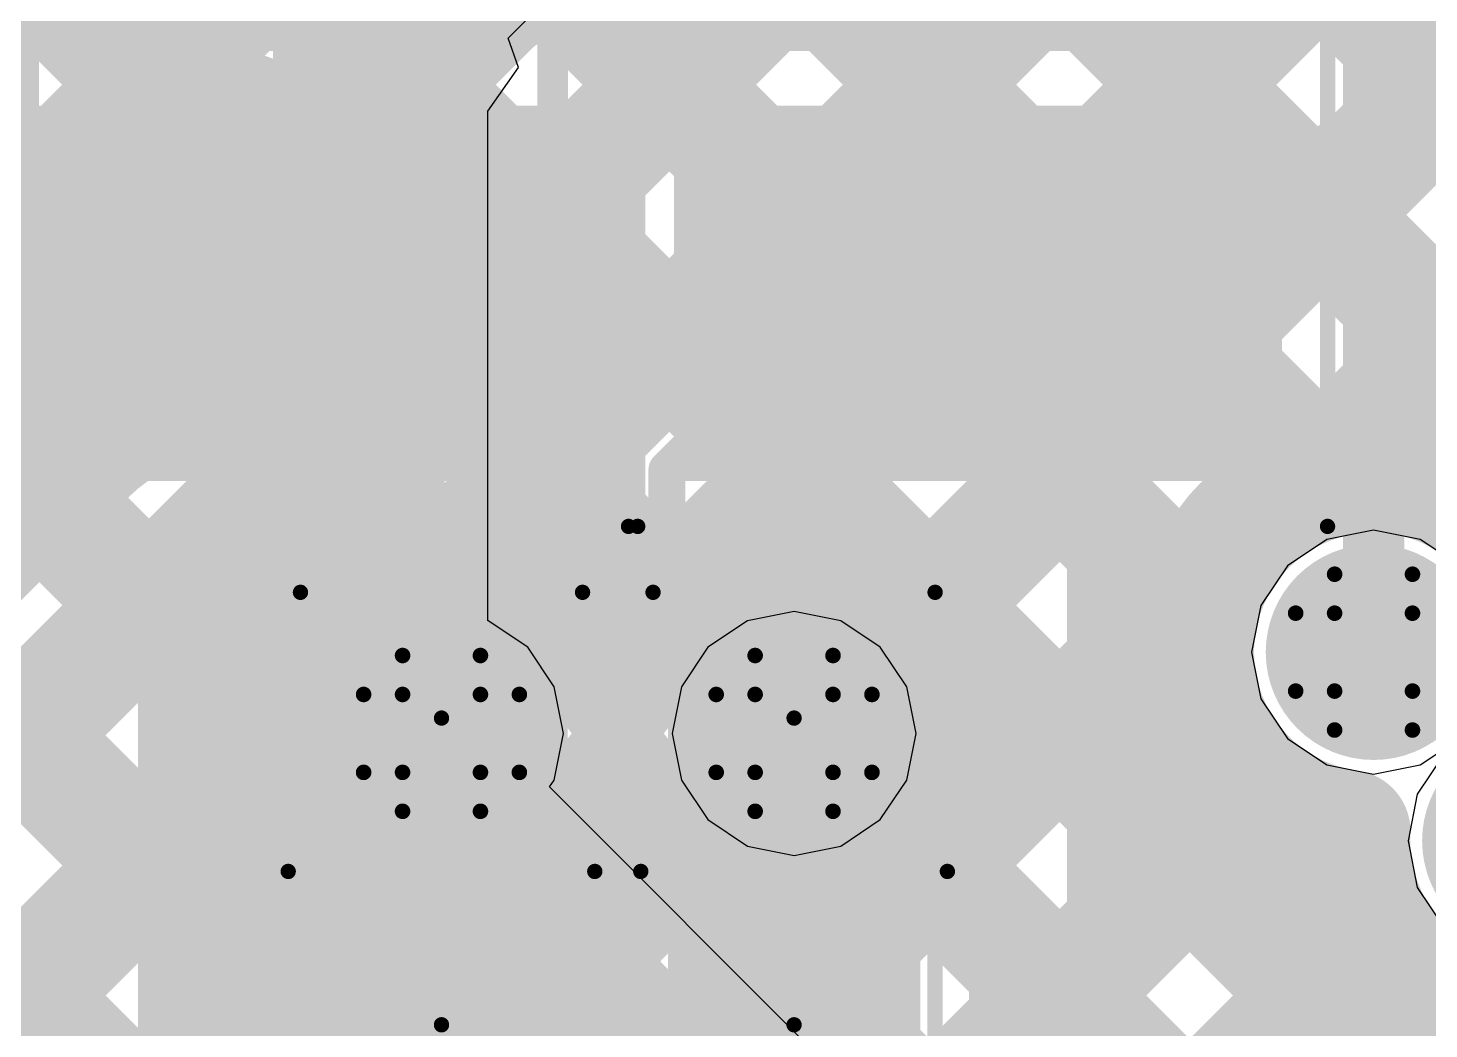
# Model space of a CAD drawing. Header units: millimetres. Extents: x 13 to 259, y -2 to 326.
# Drawn here: x 102.701 to 107.271, y 103.411 to 106.675 of the extents above; entities that cross this region are included whole.
import ezdxf

# ---------------------------------------------------------------- set-up
doc = ezdxf.new("R2010")
doc.units = ezdxf.units.MM
for name, color, linetype in [('BottomLayer', 5, 'Continuous'), ('BottomSolder', 6, 'Continuous'), ('ConnectLayer', 7, 'Continuous'), ('DrillDrawing', 1, 'Continuous'), ('Mechanical14', 56, 'Continuous'), ('Mechanical15', 56, 'Continuous'), ('Mechanical8', 56, 'Continuous'), ('MidLayer1', 16, 'Continuous'), ('MidLayer2', 76, 'Continuous'), ('MidLayer3', 90, 'Continuous'), ('MidLayer4', 156, 'Continuous'), ('MidLayer5', 130, 'Continuous'), ('MidLayer6', 216, 'Continuous'), ('MultiLayer', 9, 'Continuous'), ('TopLayer', 1, 'Continuous'), ('TopOverlay', 2, 'Continuous'), ('TopPaste', 8, 'Continuous'), ('TopSolder', 216, 'Continuous')]:
    doc.layers.add(name, color=color, linetype=linetype)

# ---------------------------------------------------------------- blocks, each defined once
blk = doc.blocks.new('CAPC1005X55N_37')
at = {"layer": 'Mechanical14', "const_width": 0.1}
for points in [[(-0.5249, 0.2751), (-0.5249, -0.2749)], [(-0.5249, 0.2751), (0.5251, 0.2751)], [(0.5251, 0.2751), (0.5251, -0.2749)], [(-0.5249, -0.2749), (0.5251, -0.2749)]]:
    blk.add_lwpolyline(points, dxfattribs=at)
at = {"layer": 'Mechanical14', "const_width": 0.05}
for points in [[(-0.5499, 0.2751, 1), (-0.5, 0.2751, 1)], [(-0.5499, 0.2751, 1), (-0.5, 0.2751, 1)], [(0.5001, 0.2751, 1), (0.55, 0.2751, 1)], [(0.5001, 0.2751, 1), (0.55, 0.2751, 1)], [(-0.5499, -0.2749, 1), (-0.5, -0.2749, 1)], [(-0.5499, -0.2749, 1), (-0.5, -0.2749, 1)], [(0.5001, -0.2749, 1), (0.55, -0.2749, 1)], [(0.5001, -0.2749, 1), (0.55, -0.2749, 1)]]:
    blk.add_lwpolyline(points, format="xyb", close=True, dxfattribs=at)
at = {"layer": 'Mechanical15', "const_width": 0.05}
for points in [[(0, 0.5), (0, -0.5)], [(-0.91, 0.46), (-0.91, -0.46)], [(-0.91, 0.46), (0.91, 0.46)], [(0.91, 0.46), (0.91, -0.46)], [(-0.5, 0), (0.5, 0)], [(-0.91, -0.46), (0.91, -0.46)]]:
    blk.add_lwpolyline(points, dxfattribs=at)
at = {"layer": 'Mechanical15', "const_width": 0.025}
for points in [[(-0.0125, 0.5, 1), (0.0125, 0.5, 1)], [(-0.9225, 0.46, 1), (-0.8975, 0.46, 1)], [(-0.9225, 0.46, 1), (-0.8975, 0.46, 1)], [(0.8975, 0.46, 1), (0.9225, 0.46, 1)], [(0.8975, 0.46, 1), (0.9225, 0.46, 1)], [(-0.5125, 0, 1), (-0.4875, 0, 1)], [(0.4875, 0, 1), (0.5125, 0, 1)], [(-0.9225, -0.46, 1), (-0.8975, -0.46, 1)], [(-0.9225, -0.46, 1), (-0.8975, -0.46, 1)], [(0.8975, -0.46, 1), (0.9225, -0.46, 1)], [(0.8975, -0.46, 1), (0.9225, -0.46, 1)], [(-0.0125, -0.5, 1), (0.0125, -0.5, 1)]]:
    blk.add_lwpolyline(points, format="xyb", close=True, dxfattribs=at)
at = {"layer": 'TopLayer'}
for points in [[(-0.76, -0.31), (-0.14, -0.31), (-0.76, 0.31), (-0.14, 0.31)], [(0.14, -0.31), (0.76, -0.31), (0.14, 0.31), (0.76, 0.31)]]:
    blk.add_solid(points, dxfattribs=at)
at = {"layer": 'TopPaste'}
for points in [[(-0.76, -0.31), (-0.14, -0.31), (-0.76, 0.31), (-0.14, 0.31)], [(0.14, -0.31), (0.76, -0.31), (0.14, 0.31), (0.76, 0.31)]]:
    blk.add_solid(points, dxfattribs=at)
at = {"layer": 'TopSolder'}
for points in [[(-0.8616, -0.4116), (-0.0384, -0.4116), (-0.8616, 0.4116), (-0.0384, 0.4116)], [(0.0384, -0.4116), (0.8616, -0.4116), (0.0384, 0.4116), (0.8616, 0.4116)]]:
    blk.add_solid(points, dxfattribs=at)
blk = doc.blocks.new('CAPC1005X55N_38')
at = {"layer": 'Mechanical14', "const_width": 0.1}
for points in [[(-0.5249, 0.2751), (-0.5249, -0.2749)], [(-0.5249, 0.2751), (0.5251, 0.2751)], [(0.5251, 0.2751), (0.5251, -0.2749)], [(-0.5249, -0.2749), (0.5251, -0.2749)]]:
    blk.add_lwpolyline(points, dxfattribs=at)
at = {"layer": 'Mechanical14', "const_width": 0.05}
for points in [[(-0.5499, 0.2751, 1), (-0.5, 0.2751, 1)], [(-0.5499, 0.2751, 1), (-0.5, 0.2751, 1)], [(0.5001, 0.2751, 1), (0.55, 0.2751, 1)], [(0.5001, 0.2751, 1), (0.55, 0.2751, 1)], [(-0.5499, -0.2749, 1), (-0.5, -0.2749, 1)], [(-0.5499, -0.2749, 1), (-0.5, -0.2749, 1)], [(0.5001, -0.2749, 1), (0.55, -0.2749, 1)], [(0.5001, -0.2749, 1), (0.55, -0.2749, 1)]]:
    blk.add_lwpolyline(points, format="xyb", close=True, dxfattribs=at)
at = {"layer": 'Mechanical15', "const_width": 0.05}
for points in [[(0, 0.5), (0, -0.5)], [(-0.91, 0.46), (-0.91, -0.46)], [(-0.91, 0.46), (0.91, 0.46)], [(0.91, 0.46), (0.91, -0.46)], [(-0.5, 0), (0.5, 0)], [(-0.91, -0.46), (0.91, -0.46)]]:
    blk.add_lwpolyline(points, dxfattribs=at)
at = {"layer": 'Mechanical15', "const_width": 0.025}
for points in [[(-0.0125, 0.5, 1), (0.0125, 0.5, 1)], [(-0.9225, 0.46, 1), (-0.8975, 0.46, 1)], [(-0.9225, 0.46, 1), (-0.8975, 0.46, 1)], [(0.8975, 0.46, 1), (0.9225, 0.46, 1)], [(0.8975, 0.46, 1), (0.9225, 0.46, 1)], [(-0.5125, 0, 1), (-0.4875, 0, 1)], [(0.4875, 0, 1), (0.5125, 0, 1)], [(-0.9225, -0.46, 1), (-0.8975, -0.46, 1)], [(-0.9225, -0.46, 1), (-0.8975, -0.46, 1)], [(0.8975, -0.46, 1), (0.9225, -0.46, 1)], [(0.8975, -0.46, 1), (0.9225, -0.46, 1)], [(-0.0125, -0.5, 1), (0.0125, -0.5, 1)]]:
    blk.add_lwpolyline(points, format="xyb", close=True, dxfattribs=at)
at = {"layer": 'TopLayer'}
for points in [[(-0.76, -0.31), (-0.14, -0.31), (-0.76, 0.31), (-0.14, 0.31)], [(0.14, -0.31), (0.76, -0.31), (0.14, 0.31), (0.76, 0.31)]]:
    blk.add_solid(points, dxfattribs=at)
at = {"layer": 'TopPaste'}
for points in [[(-0.76, -0.31), (-0.14, -0.31), (-0.76, 0.31), (-0.14, 0.31)], [(0.14, -0.31), (0.76, -0.31), (0.14, 0.31), (0.76, 0.31)]]:
    blk.add_solid(points, dxfattribs=at)
at = {"layer": 'TopSolder'}
for points in [[(-0.8616, -0.4116), (-0.0384, -0.4116), (-0.8616, 0.4116), (-0.0384, 0.4116)], [(0.0384, -0.4116), (0.8616, -0.4116), (0.0384, 0.4116), (0.8616, 0.4116)]]:
    blk.add_solid(points, dxfattribs=at)
blk = doc.blocks.new('IND_COILCRAFT_0805CS_147')
at = {"layer": 'Mechanical14', "const_width": 0.1}
for points in [[(-1.1445, 0.8625), (-1.1445, -0.8625)], [(-1.1445, 0.8625), (1.1445, 0.8625)], [(1.1445, 0.8625), (1.1445, -0.8625)], [(-1.1445, -0.8625), (1.1445, -0.8625)]]:
    blk.add_lwpolyline(points, dxfattribs=at)
at = {"layer": 'Mechanical14', "const_width": 0.05}
for points in [[(-1.1695, 0.8625, 1), (-1.1195, 0.8625, 1)], [(-1.1695, 0.8625, 1), (-1.1195, 0.8625, 1)], [(1.1195, 0.8625, 1), (1.1695, 0.8625, 1)], [(1.1195, 0.8625, 1), (1.1695, 0.8625, 1)], [(-1.1695, -0.8625, 1), (-1.1195, -0.8625, 1)], [(-1.1695, -0.8625, 1), (-1.1195, -0.8625, 1)], [(1.1195, -0.8625, 1), (1.1695, -0.8625, 1)], [(1.1195, -0.8625, 1), (1.1695, -0.8625, 1)]]:
    blk.add_lwpolyline(points, format="xyb", close=True, dxfattribs=at)
at = {"layer": 'Mechanical15', "const_width": 0.05}
for points in [[(-1.65, 1.14), (-1.65, -1.14)], [(-1.65, 1.14), (1.65, 1.14)], [(1.65, 1.14), (1.65, -1.14)], [(-1.65, -1.14), (1.65, -1.14)]]:
    blk.add_lwpolyline(points, dxfattribs=at)
at = {"layer": 'Mechanical15', "const_width": 0.025}
for points in [[(-1.6625, 1.14, 1), (-1.6375, 1.14, 1)], [(-1.6625, 1.14, 1), (-1.6375, 1.14, 1)], [(1.6375, 1.14, 1), (1.6625, 1.14, 1)], [(1.6375, 1.14, 1), (1.6625, 1.14, 1)], [(-1.6625, -1.14, 1), (-1.6375, -1.14, 1)], [(-1.6625, -1.14, 1), (-1.6375, -1.14, 1)], [(1.6375, -1.14, 1), (1.6625, -1.14, 1)], [(1.6375, -1.14, 1), (1.6625, -1.14, 1)]]:
    blk.add_lwpolyline(points, format="xyb", close=True, dxfattribs=at)
at = {"layer": 'Mechanical8', "const_width": 0.1}
for points in [[(-1.4, 0.89), (-0.38, 0.89)], [(-1.4, 0.89), (-1.4, -0.89)], [(-0.38, 0.89), (-0.38, -0.89)], [(0.38, 0.89), (1.4, 0.89)], [(0.38, 0.89), (0.38, -0.89)], [(1.4, 0.89), (1.4, -0.89)], [(-0.89, 0.5), (-0.89, 0)], [(0, 0.5), (0, 0)], [(0.89, 0.5), (0.89, 0)], [(-1.39, 0), (-0.89, 0)], [(-0.89, 0), (-0.89, -0.5)], [(-0.89, 0), (-0.39, 0)], [(-0.5, 0), (0, 0)], [(0, 0), (0, -0.5)], [(0, 0), (0.5, 0)], [(0.39, 0), (0.89, 0)], [(0.89, 0), (0.89, -0.5)], [(0.89, 0), (1.39, 0)], [(-1.4, -0.89), (-0.38, -0.89)], [(0.38, -0.89), (1.4, -0.89)]]:
    blk.add_lwpolyline(points, dxfattribs=at)
at = {"layer": 'Mechanical8', "const_width": 0.05}
for points in [[(-1.425, 0.89, 1), (-1.375, 0.89, 1)], [(-1.425, 0.89, 1), (-1.375, 0.89, 1)], [(-0.405, 0.89, 1), (-0.355, 0.89, 1)], [(-0.405, 0.89, 1), (-0.355, 0.89, 1)], [(0.355, 0.89, 1), (0.405, 0.89, 1)], [(0.355, 0.89, 1), (0.405, 0.89, 1)], [(1.375, 0.89, 1), (1.425, 0.89, 1)], [(1.375, 0.89, 1), (1.425, 0.89, 1)], [(-0.915, 0.5, 1), (-0.865, 0.5, 1)], [(-0.025, 0.5, 1), (0.025, 0.5, 1)], [(0.865, 0.5, 1), (0.915, 0.5, 1)], [(-1.415, 0, 1), (-1.365, 0, 1)], [(-0.915, 0, 1), (-0.865, 0, 1)], [(-0.915, 0, 1), (-0.865, 0, 1)], [(-0.915, 0, 1), (-0.865, 0, 1)], [(-0.915, 0, 1), (-0.865, 0, 1)], [(-0.525, 0, 1), (-0.475, 0, 1)], [(-0.415, 0, 1), (-0.365, 0, 1)], [(-0.025, 0, 1), (0.025, 0, 1)], [(-0.025, 0, 1), (0.025, 0, 1)], [(-0.025, 0, 1), (0.025, 0, 1)], [(-0.025, 0, 1), (0.025, 0, 1)], [(0.365, 0, 1), (0.415, 0, 1)], [(0.475, 0, 1), (0.525, 0, 1)], [(0.865, 0, 1), (0.915, 0, 1)], [(0.865, 0, 1), (0.915, 0, 1)], [(0.865, 0, 1), (0.915, 0, 1)], [(0.865, 0, 1), (0.915, 0, 1)], [(1.365, 0, 1), (1.415, 0, 1)], [(-0.915, -0.5, 1), (-0.865, -0.5, 1)], [(-0.025, -0.5, 1), (0.025, -0.5, 1)], [(0.865, -0.5, 1), (0.915, -0.5, 1)], [(-1.425, -0.89, 1), (-1.375, -0.89, 1)], [(-1.425, -0.89, 1), (-1.375, -0.89, 1)], [(-0.405, -0.89, 1), (-0.355, -0.89, 1)], [(-0.405, -0.89, 1), (-0.355, -0.89, 1)], [(0.355, -0.89, 1), (0.405, -0.89, 1)], [(0.355, -0.89, 1), (0.405, -0.89, 1)], [(1.375, -0.89, 1), (1.425, -0.89, 1)], [(1.375, -0.89, 1), (1.425, -0.89, 1)]]:
    blk.add_lwpolyline(points, format="xyb", close=True, dxfattribs=at)
at = {"layer": 'TopLayer'}
for points in [[(-1.4, -0.89), (-0.38, -0.89), (-1.4, 0.89), (-0.38, 0.89)], [(0.38, -0.89), (1.4, -0.89), (0.38, 0.89), (1.4, 0.89)]]:
    blk.add_solid(points, dxfattribs=at)
at = {"layer": 'TopOverlay', "const_width": 0.2}
blk.add_lwpolyline([(0, 0.75), (0, -0.75)], dxfattribs=at)
at = {"layer": 'TopOverlay', "const_width": 0.1}
for points in [[(-0.05, 0.75, 1), (0.05, 0.75, 1)], [(-0.05, -0.75, 1), (0.05, -0.75, 1)]]:
    blk.add_lwpolyline(points, format="xyb", close=True, dxfattribs=at)
at = {"layer": 'TopPaste'}
for points in [[(-1.4, -0.89), (-0.38, -0.89), (-1.4, 0.89), (-0.38, 0.89)], [(0.38, -0.89), (1.4, -0.89), (0.38, 0.89), (1.4, 0.89)]]:
    blk.add_solid(points, dxfattribs=at)
at = {"layer": 'TopSolder'}
for points in [[(-1.5016, -0.9916), (-0.2784, -0.9916), (-1.5016, 0.9916), (-0.2784, 0.9916)], [(0.2784, -0.9916), (1.5016, -0.9916), (0.2784, 0.9916), (1.5016, 0.9916)]]:
    blk.add_solid(points, dxfattribs=at)
blk = doc.blocks.new('IND_COILCRAFT_0805CS_148')
at = {"layer": 'Mechanical14', "const_width": 0.1}
for points in [[(-1.1445, 0.8625), (-1.1445, -0.8625)], [(-1.1445, 0.8625), (1.1445, 0.8625)], [(1.1445, 0.8625), (1.1445, -0.8625)], [(-1.1445, -0.8625), (1.1445, -0.8625)]]:
    blk.add_lwpolyline(points, dxfattribs=at)
at = {"layer": 'Mechanical14', "const_width": 0.05}
for points in [[(-1.1695, 0.8625, 1), (-1.1195, 0.8625, 1)], [(-1.1695, 0.8625, 1), (-1.1195, 0.8625, 1)], [(1.1195, 0.8625, 1), (1.1695, 0.8625, 1)], [(1.1195, 0.8625, 1), (1.1695, 0.8625, 1)], [(-1.1695, -0.8625, 1), (-1.1195, -0.8625, 1)], [(-1.1695, -0.8625, 1), (-1.1195, -0.8625, 1)], [(1.1195, -0.8625, 1), (1.1695, -0.8625, 1)], [(1.1195, -0.8625, 1), (1.1695, -0.8625, 1)]]:
    blk.add_lwpolyline(points, format="xyb", close=True, dxfattribs=at)
at = {"layer": 'Mechanical15', "const_width": 0.05}
for points in [[(-1.65, 1.14), (-1.65, -1.14)], [(-1.65, 1.14), (1.65, 1.14)], [(1.65, 1.14), (1.65, -1.14)], [(-1.65, -1.14), (1.65, -1.14)]]:
    blk.add_lwpolyline(points, dxfattribs=at)
at = {"layer": 'Mechanical15', "const_width": 0.025}
for points in [[(-1.6625, 1.14, 1), (-1.6375, 1.14, 1)], [(-1.6625, 1.14, 1), (-1.6375, 1.14, 1)], [(1.6375, 1.14, 1), (1.6625, 1.14, 1)], [(1.6375, 1.14, 1), (1.6625, 1.14, 1)], [(-1.6625, -1.14, 1), (-1.6375, -1.14, 1)], [(-1.6625, -1.14, 1), (-1.6375, -1.14, 1)], [(1.6375, -1.14, 1), (1.6625, -1.14, 1)], [(1.6375, -1.14, 1), (1.6625, -1.14, 1)]]:
    blk.add_lwpolyline(points, format="xyb", close=True, dxfattribs=at)
at = {"layer": 'Mechanical8', "const_width": 0.1}
for points in [[(-1.4, 0.89), (-0.38, 0.89)], [(-1.4, 0.89), (-1.4, -0.89)], [(-0.38, 0.89), (-0.38, -0.89)], [(0.38, 0.89), (1.4, 0.89)], [(0.38, 0.89), (0.38, -0.89)], [(1.4, 0.89), (1.4, -0.89)], [(-0.89, 0.5), (-0.89, 0)], [(0, 0.5), (0, 0)], [(0.89, 0.5), (0.89, 0)], [(-1.39, 0), (-0.89, 0)], [(-0.89, 0), (-0.89, -0.5)], [(-0.89, 0), (-0.39, 0)], [(-0.5, 0), (0, 0)], [(0, 0), (0, -0.5)], [(0, 0), (0.5, 0)], [(0.39, 0), (0.89, 0)], [(0.89, 0), (0.89, -0.5)], [(0.89, 0), (1.39, 0)], [(-1.4, -0.89), (-0.38, -0.89)], [(0.38, -0.89), (1.4, -0.89)]]:
    blk.add_lwpolyline(points, dxfattribs=at)
at = {"layer": 'Mechanical8', "const_width": 0.05}
for points in [[(-1.425, 0.89, 1), (-1.375, 0.89, 1)], [(-1.425, 0.89, 1), (-1.375, 0.89, 1)], [(-0.405, 0.89, 1), (-0.355, 0.89, 1)], [(-0.405, 0.89, 1), (-0.355, 0.89, 1)], [(0.355, 0.89, 1), (0.405, 0.89, 1)], [(0.355, 0.89, 1), (0.405, 0.89, 1)], [(1.375, 0.89, 1), (1.425, 0.89, 1)], [(1.375, 0.89, 1), (1.425, 0.89, 1)], [(-0.915, 0.5, 1), (-0.865, 0.5, 1)], [(-0.025, 0.5, 1), (0.025, 0.5, 1)], [(0.865, 0.5, 1), (0.915, 0.5, 1)], [(-1.415, 0, 1), (-1.365, 0, 1)], [(-0.915, 0, 1), (-0.865, 0, 1)], [(-0.915, 0, 1), (-0.865, 0, 1)], [(-0.915, 0, 1), (-0.865, 0, 1)], [(-0.915, 0, 1), (-0.865, 0, 1)], [(-0.525, 0, 1), (-0.475, 0, 1)], [(-0.415, 0, 1), (-0.365, 0, 1)], [(-0.025, 0, 1), (0.025, 0, 1)], [(-0.025, 0, 1), (0.025, 0, 1)], [(-0.025, 0, 1), (0.025, 0, 1)], [(-0.025, 0, 1), (0.025, 0, 1)], [(0.365, 0, 1), (0.415, 0, 1)], [(0.475, 0, 1), (0.525, 0, 1)], [(0.865, 0, 1), (0.915, 0, 1)], [(0.865, 0, 1), (0.915, 0, 1)], [(0.865, 0, 1), (0.915, 0, 1)], [(0.865, 0, 1), (0.915, 0, 1)], [(1.365, 0, 1), (1.415, 0, 1)], [(-0.915, -0.5, 1), (-0.865, -0.5, 1)], [(-0.025, -0.5, 1), (0.025, -0.5, 1)], [(0.865, -0.5, 1), (0.915, -0.5, 1)], [(-1.425, -0.89, 1), (-1.375, -0.89, 1)], [(-1.425, -0.89, 1), (-1.375, -0.89, 1)], [(-0.405, -0.89, 1), (-0.355, -0.89, 1)], [(-0.405, -0.89, 1), (-0.355, -0.89, 1)], [(0.355, -0.89, 1), (0.405, -0.89, 1)], [(0.355, -0.89, 1), (0.405, -0.89, 1)], [(1.375, -0.89, 1), (1.425, -0.89, 1)], [(1.375, -0.89, 1), (1.425, -0.89, 1)]]:
    blk.add_lwpolyline(points, format="xyb", close=True, dxfattribs=at)
at = {"layer": 'TopLayer'}
for points in [[(-1.4, -0.89), (-0.38, -0.89), (-1.4, 0.89), (-0.38, 0.89)], [(0.38, -0.89), (1.4, -0.89), (0.38, 0.89), (1.4, 0.89)]]:
    blk.add_solid(points, dxfattribs=at)
at = {"layer": 'TopOverlay', "const_width": 0.2}
blk.add_lwpolyline([(0, 0.75), (0, -0.75)], dxfattribs=at)
at = {"layer": 'TopOverlay', "const_width": 0.1}
for points in [[(-0.05, 0.75, 1), (0.05, 0.75, 1)], [(-0.05, -0.75, 1), (0.05, -0.75, 1)]]:
    blk.add_lwpolyline(points, format="xyb", close=True, dxfattribs=at)
at = {"layer": 'TopPaste'}
for points in [[(-1.4, -0.89), (-0.38, -0.89), (-1.4, 0.89), (-0.38, 0.89)], [(0.38, -0.89), (1.4, -0.89), (0.38, 0.89), (1.4, 0.89)]]:
    blk.add_solid(points, dxfattribs=at)
at = {"layer": 'TopSolder'}
for points in [[(-1.5016, -0.9916), (-0.2784, -0.9916), (-1.5016, 0.9916), (-0.2784, 0.9916)], [(0.2784, -0.9916), (1.5016, -0.9916), (0.2784, 0.9916), (1.5016, 0.9916)]]:
    blk.add_solid(points, dxfattribs=at)

msp = doc.modelspace()

# ---------------------------------------------------------------- linework, layer by layer
at = {"layer": 'BottomLayer', "const_width": 0.25}
for points in [[(106.965, 104.64, 1), (107.215, 104.64, 1)], [(103.925, 104.375, 1), (104.175, 104.375, 1)], [(105.075, 104.375, 1), (105.325, 104.375, 1)]]:
    msp.add_lwpolyline(points, format="xyb", close=True, dxfattribs=at)
at = {"layer": 'BottomSolder', "const_width": 0.3516}
for points in [[(106.9142, 104.64, 1), (107.2658, 104.64, 1)], [(107.4242, 104.025, 1), (107.7758, 104.025, 1)]]:
    msp.add_lwpolyline(points, format="xyb", close=True, dxfattribs=at)
at = {"layer": 'ConnectLayer'}
for p, q in [((104.2674, 106.6423), (107.0167, 109.3917)), ((104.3016, 106.5463), (104.2674, 106.6423)), ((104.2016, 106.4038), (104.3016, 106.5463)), ((104.2016, 104.7425), (104.2016, 106.4038)), ((106.9379, 105.0074), (106.8089, 104.9212)), ((107.09, 105.0376), (106.9379, 105.0074)), ((107.2422, 105.0074), (107.09, 105.0376)), ((107.3712, 104.9212), (107.2422, 105.0074)), ((106.8089, 104.9212), (106.7227, 104.7922)), ((106.7227, 104.7922), (106.6924, 104.64)), ((104.2022, 104.7424), (104.2016, 104.7425)), ((104.3312, 104.6562), (104.2022, 104.7424)), ((105.0479, 104.7424), (104.9189, 104.6562)), ((105.2, 104.7726), (105.0479, 104.7424)), ((105.3522, 104.7424), (105.2, 104.7726)), ((105.4812, 104.6562), (105.3522, 104.7424)), ((104.4174, 104.5272), (104.3312, 104.6562)), ((104.9189, 104.6562), (104.8327, 104.5272)), ((105.5674, 104.5272), (105.4812, 104.6562)), ((106.6924, 104.64), (106.7227, 104.4878)), ((104.4477, 104.375), (104.4174, 104.5272)), ((104.8327, 104.5272), (104.8024, 104.375)), ((105.5977, 104.375), (105.5674, 104.5272)), ((106.7227, 104.4878), (106.8089, 104.3588)), ((104.4174, 104.2228), (104.4477, 104.375)), ((104.8024, 104.375), (104.8327, 104.2228)), ((105.5674, 104.2228), (105.5977, 104.375)), ((106.8089, 104.3588), (106.9379, 104.2726)), ((107.2422, 104.2726), (107.3712, 104.3588)), ((107.3189, 104.3062), (107.2327, 104.1772)), ((106.9379, 104.2726), (107.09, 104.2424)), ((107.09, 104.2424), (107.2422, 104.2726)), ((104.4024, 104.2004), (104.4174, 104.2228)), ((108.7611, 99.8417), (104.4024, 104.2004)), ((104.8327, 104.2228), (104.9189, 104.0938)), ((105.4812, 104.0938), (105.5674, 104.2228)), ((107.2327, 104.1772), (107.2024, 104.025)), ((104.9189, 104.0938), (105.0479, 104.0076)), ((105.3522, 104.0076), (105.4812, 104.0938)), ((105.0479, 104.0076), (105.2, 103.9774)), ((105.2, 103.9774), (105.3522, 104.0076)), ((107.2024, 104.025), (107.2327, 103.8728)), ((107.2327, 103.8728), (107.3189, 103.7438))]:
    msp.add_line(p, q, dxfattribs=at)
at = {"layer": 'ConnectLayer', "const_width": 0.4}
for points in [[(104.8498, 104.8498), (113.697, 113.697)], [(104.8498, 104.8498), (113.697, 113.697)], [(104.8498, 104.8498), (112.935, 112.935)], [(104.8498, 104.8498), (112.935, 112.935)], [(104.8498, 104.8498), (111.275, 111.275)], [(104.8498, 104.8498), (111.275, 111.275)], [(105.6288, 104.7803), (109.4996, 108.6511)], [(105.6288, 104.7803), (109.4996, 108.6511)], [(101.7949, 108.6398), (108.8132, 101.6214)], [(101.7949, 108.6398), (108.8132, 101.6214)], [(106.8933, 105.1962), (110.1902, 108.4932)], [(106.8933, 105.1962), (110.1902, 108.4932)], [(101.9131, 106.1558), (103.4711, 107.7138)], [(101.9131, 106.1558), (103.4711, 107.7138)], [(105.6288, 104.7803), (108.435, 107.5865)], [(102.2016, 107.3846), (104.7884, 104.7977)], [(102.2016, 107.3846), (104.7884, 104.7977)], [(102.2016, 107.3845), (103.8544, 105.7317)], [(97.24, 99.7856), (104.7624, 107.308)], [(97.24, 99.7856), (104.7624, 107.308)], [(101.9131, 106.1558), (103.06, 107.3027)], [(103.985, 106.5306), (104.7624, 107.308)], [(105.7415, 107.2387), (109.2195, 103.7608)], [(105.7415, 107.2387), (109.2195, 103.7608)], [(105.7415, 107.2387), (109.2195, 103.7608)], [(106.6913, 107.1375), (109.6429, 104.1859)], [(106.6913, 107.1375), (109.6429, 104.1859)], [(106.6913, 107.1375), (108.435, 105.3937)], [(101.8952, 105.2893), (103.7181, 107.1122)], [(101.8952, 105.2893), (103.7181, 107.1122)], [(101.515, 103.212), (105.3143, 107.0113)], [(101.515, 103.212), (105.3143, 107.0113)], [(103.8276, 105.5247), (105.3143, 107.0113)], [(103.985, 106.2389), (103.985, 107.0136)], [(104.1131, 104.9616), (106.1797, 107.0282)], [(104.1131, 104.9616), (106.1797, 107.0282)], [(104.1131, 104.9616), (106.1797, 107.0282)], [(104.2413, 107.0419), (106.5143, 104.7689)], [(104.2413, 107.0419), (106.5143, 104.7689)], [(104.2413, 107.0419), (106.5143, 104.7689)], [(105.0929, 107.0388), (106.9252, 105.2065)], [(105.0929, 107.0388), (106.9252, 105.2065)], [(105.0929, 107.0388), (106.9252, 105.2065)], [(106.8933, 105.1962), (108.435, 106.738)], [(102.1077, 106.6299), (103.8195, 104.9181)], [(102.1077, 106.6299), (103.8195, 104.9181)], [(102.1077, 106.6298), (103.8194, 104.9181)], [(101.8952, 105.2893), (103.174, 106.5682)], [(103.985, 106.4496), (108.8132, 101.6214)], [(101.89, 104.4356), (103.8144, 106.36)], [(103.6, 106.36), (103.8544, 106.36)], [(103.8544, 104.9316), (103.8544, 106.36)], [(101.8473, 106.0418), (103.4623, 104.4268)], [(101.8473, 106.0418), (103.4623, 104.4268)], [(101.89, 105.9989), (103.4623, 104.4267)], [(103.8945, 105.6917), (104.7884, 104.7977)], [(101.89, 103.5871), (103.8544, 105.5515)], [(103.589, 105.1486), (103.8195, 104.9181)], [(101.9388, 105.1017), (107.6565, 99.384)], [(101.9388, 105.1017), (107.6565, 99.384)], [(101.9388, 105.1016), (104.5414, 102.4991)], [(98.0488, 96.3517), (106.5338, 104.8368)], [(98.0488, 96.3517), (106.5338, 104.8368)], [(103.26, 101.563), (106.5338, 104.8368)], [(104.5968, 104.5968), (104.7253, 104.7253)], [(104.5968, 104.5968), (104.7253, 104.7253)], [(104.5968, 104.5968), (104.7253, 104.7253)], [(104.5968, 104.5968), (104.7253, 104.7253)], [(104.5968, 104.5968), (104.7253, 104.7253)], [(104.5968, 104.5968), (104.7253, 104.7253)], [(103.2709, 104.6182), (103.4623, 104.4268)], [(101.6414, 104.5506), (108.899, 97.293)], [(101.6414, 104.5506), (108.899, 97.293)], [(103.26, 99.3173), (103.26, 104.4886)], [(101.9258, 102.7743), (103.4634, 104.312)], [(101.9258, 102.7743), (103.4634, 104.312)], [(101.9258, 102.7743), (103.4634, 104.312)], [(103.26, 104.1086), (103.4634, 104.312)], [(101.89, 104.3019), (104.0718, 102.1201)], [(97.24, 94.6945), (106.7234, 104.1778)], [(97.24, 94.6945), (106.7234, 104.1778)], [(103.26, 100.7145), (106.7234, 104.1778)], [(104.5931, 104.1445), (108.8184, 99.9192)], [(104.5931, 104.1445), (108.8184, 99.9192)], [(104.5931, 104.1445), (108.8184, 99.9192)], [(101.9261, 101.0776), (104.7948, 103.9462)], [(101.9261, 101.0776), (104.7948, 103.9462)], [(103.26, 102.4115), (104.7948, 103.9462)], [(105.6227, 103.9634), (108.8135, 100.7727)], [(105.6227, 103.9634), (108.8135, 100.7727)], [(105.6227, 103.9634), (108.8135, 100.7727)], [(101.5161, 101.5161), (103.8283, 103.8283)], [(101.5161, 101.5161), (103.8283, 103.8283)], [(101.5161, 101.5161), (103.8283, 103.8283)], [(101.5161, 101.5161), (103.8283, 103.8283)], [(101.89, 101.8901), (103.8283, 103.8283)], [(103.26, 103.26), (103.8283, 103.8283)], [(103.26, 103.26), (103.8283, 103.8283)], [(104.2807, 103.8319), (108.516, 99.5966)], [(103.26, 103.7805), (107.6565, 99.384)], [(104.1017, 103.7873), (108.1969, 99.6921)], [(104.1018, 103.7873), (108.197, 99.6921)], [(104.1018, 103.7873), (108.197, 99.6921)], [(104.1018, 103.7873), (108.197, 99.6921)], [(101.6874, 98.2933), (107.1023, 103.7082)], [(101.6874, 98.2933), (107.1023, 103.7082)], [(103.26, 99.8659), (107.1023, 103.7082)], [(101.983, 101.1344), (104.4806, 103.632)], [(103.5384, 99.2958), (107.6836, 103.441)], [(103.5384, 99.2958), (107.6836, 103.441)], [(103.5384, 99.2958), (107.6836, 103.441)]]:
    msp.add_lwpolyline(points, dxfattribs=at)
for points in [[(103.6, 106.36, -0.414213), (103.06, 106.9)], [(103.6, 106.36, -0.414214), (103.06, 106.9)], [(103.985, 106.2389, -0.198912), (103.4874, 105.0376)], [(107.0108, 104.0554, -2.201519), (107.68, 104.64)], [(107.0108, 104.0554, -2.201519), (107.68, 104.64)], [(107.0108, 104.0554, -2.201519), (107.68, 104.64)], [(103.26, 104.4886, -0.198445), (103.4865, 105.0366)], [(104.625, 104.2428, -8.813247), (104.625, 104.5072)], [(104.625, 104.2428, -8.813247), (104.625, 104.5072)], [(104.625, 104.2428, -8.813247), (104.625, 104.5072)], [(104.625, 104.5072, -0.89295), (105.79, 104.375)], [(104.625, 104.5072, -0.89295), (105.79, 104.375)], [(104.625, 104.5072, -0.89295), (105.79, 104.375)], [(104.2807, 103.8319, -1.032292), (103.8544, 104.9316)], [(105.79, 104.375, -0.892952), (104.625, 104.2428)], [(105.79, 104.375, -0.892952), (104.625, 104.2428)], [(105.79, 104.375, -0.892952), (104.625, 104.2428)], [(107.9362, 103.5402, -0.622955), (107.0108, 104.0554)], [(107.9362, 103.5402, -0.622955), (107.0108, 104.0554)], [(107.9362, 103.5402, -0.622955), (107.0108, 104.0554)]]:
    msp.add_lwpolyline(points, format="xyb", dxfattribs=at)
at = {"layer": 'ConnectLayer', "const_width": 0.2}
for points in [[(103.074, 106.5682, 1), (103.274, 106.5682, 1)], [(103.885, 106.5306, 1), (104.085, 106.5306, 1)], [(103.885, 106.4496, 1), (104.085, 106.4496, 1)], [(103.5, 106.36, 1), (103.7, 106.36, 1)], [(103.5, 106.36, 1), (103.7, 106.36, 1)], [(103.5, 106.36, 1), (103.7, 106.36, 1)], [(103.7144, 106.36, 1), (103.9144, 106.36, 1)], [(103.7544, 106.36, 1), (103.9544, 106.36, 1)], [(103.7544, 106.36, 1), (103.9544, 106.36, 1)], [(103.885, 106.2389, 1), (104.085, 106.2389, 1)], [(103.885, 106.2389, 1), (104.085, 106.2389, 1)], [(103.7544, 105.7317, 1), (103.9544, 105.7317, 1)], [(103.7945, 105.6917, 1), (103.9945, 105.6917, 1)], [(103.7544, 105.5515, 1), (103.9544, 105.5515, 1)], [(103.7276, 105.5247, 1), (103.9276, 105.5247, 1)], [(106.7933, 105.1962, 1), (106.9933, 105.1962, 1)], [(106.7933, 105.1962, 1), (106.9933, 105.1962, 1)], [(106.7933, 105.1962, 1), (106.9933, 105.1962, 1)], [(106.8252, 105.2065, 1), (107.0252, 105.2065, 1)], [(106.8252, 105.2065, 1), (107.0252, 105.2065, 1)], [(106.8252, 105.2065, 1), (107.0252, 105.2065, 1)], [(103.489, 105.1486, 1), (103.689, 105.1486, 1)], [(103.3865, 105.0366, 1), (103.5865, 105.0366, 1)], [(103.3874, 105.0376, 1), (103.5874, 105.0376, 1)], [(104.0131, 104.9616, 1), (104.2131, 104.9616, 1)], [(104.0131, 104.9616, 1), (104.2131, 104.9616, 1)], [(104.0131, 104.9616, 1), (104.2131, 104.9616, 1)], [(103.7194, 104.9181, 1), (103.9194, 104.9181, 1)], [(103.7195, 104.9181, 1), (103.9195, 104.9181, 1)], [(103.7195, 104.9181, 1), (103.9195, 104.9181, 1)], [(103.7195, 104.9181, 1), (103.9195, 104.9181, 1)], [(103.7544, 104.9316, 1), (103.9544, 104.9316, 1)], [(103.7544, 104.9316, 1), (103.9544, 104.9316, 1)], [(104.7498, 104.8498, 1), (104.9498, 104.8498, 1)], [(104.7498, 104.8498, 1), (104.9498, 104.8498, 1)], [(104.7498, 104.8498, 1), (104.9498, 104.8498, 1)], [(104.7498, 104.8498, 1), (104.9498, 104.8498, 1)], [(104.7498, 104.8498, 1), (104.9498, 104.8498, 1)], [(104.7498, 104.8498, 1), (104.9498, 104.8498, 1)], [(106.4338, 104.8368, 1), (106.6338, 104.8368, 1)], [(106.4338, 104.8368, 1), (106.6338, 104.8368, 1)], [(106.4338, 104.8368, 1), (106.6338, 104.8368, 1)], [(104.6884, 104.7977, 1), (104.8884, 104.7977, 1)], [(104.6884, 104.7977, 1), (104.8884, 104.7977, 1)], [(104.6884, 104.7977, 1), (104.8884, 104.7977, 1)], [(105.5288, 104.7803, 1), (105.7288, 104.7803, 1)], [(105.5288, 104.7803, 1), (105.7288, 104.7803, 1)], [(105.5288, 104.7803, 1), (105.7288, 104.7803, 1)], [(106.4143, 104.7689, 1), (106.6143, 104.7689, 1)], [(106.4143, 104.7689, 1), (106.6143, 104.7689, 1)], [(106.4143, 104.7689, 1), (106.6143, 104.7689, 1)], [(104.6253, 104.7253, 1), (104.8253, 104.7253, 1)], [(104.6253, 104.7253, 1), (104.8253, 104.7253, 1)], [(104.6253, 104.7253, 1), (104.8253, 104.7253, 1)], [(104.6253, 104.7253, 1), (104.8253, 104.7253, 1)], [(104.6253, 104.7253, 1), (104.8253, 104.7253, 1)], [(104.6253, 104.7253, 1), (104.8253, 104.7253, 1)], [(103.1709, 104.6182, 1), (103.3709, 104.6182, 1)], [(104.4968, 104.5968, 1), (104.6968, 104.5968, 1)], [(104.4968, 104.5968, 1), (104.6968, 104.5968, 1)], [(104.4968, 104.5968, 1), (104.6968, 104.5968, 1)], [(104.4968, 104.5968, 1), (104.6968, 104.5968, 1)], [(104.4968, 104.5968, 1), (104.6968, 104.5968, 1)], [(104.4968, 104.5968, 1), (104.6968, 104.5968, 1)], [(103.16, 104.4886, 1), (103.36, 104.4886, 1)], [(103.16, 104.4886, 1), (103.36, 104.4886, 1)], [(104.525, 104.5072, 1), (104.725, 104.5072, 1)], [(104.525, 104.5072, 1), (104.725, 104.5072, 1)], [(104.525, 104.5072, 1), (104.725, 104.5072, 1)], [(104.525, 104.5072, 1), (104.725, 104.5072, 1)], [(104.525, 104.5072, 1), (104.725, 104.5072, 1)], [(104.525, 104.5072, 1), (104.725, 104.5072, 1)], [(103.3623, 104.4268, 1), (103.5623, 104.4268, 1)], [(103.3623, 104.4268, 1), (103.5623, 104.4268, 1)], [(103.3623, 104.4268, 1), (103.5623, 104.4268, 1)], [(103.3623, 104.4267, 1), (103.5623, 104.4267, 1)], [(105.69, 104.375, 1), (105.89, 104.375, 1)], [(105.69, 104.375, 1), (105.89, 104.375, 1)], [(105.69, 104.375, 1), (105.89, 104.375, 1)], [(105.69, 104.375, 1), (105.89, 104.375, 1)], [(105.69, 104.375, 1), (105.89, 104.375, 1)], [(105.69, 104.375, 1), (105.89, 104.375, 1)], [(103.3634, 104.312, 1), (103.5634, 104.312, 1)], [(103.3634, 104.312, 1), (103.5634, 104.312, 1)], [(103.3634, 104.312, 1), (103.5634, 104.312, 1)], [(103.3634, 104.312, 1), (103.5634, 104.312, 1)], [(104.525, 104.2428, 1), (104.725, 104.2428, 1)], [(104.525, 104.2428, 1), (104.725, 104.2428, 1)], [(104.525, 104.2428, 1), (104.725, 104.2428, 1)], [(104.525, 104.2428, 1), (104.725, 104.2428, 1)], [(104.525, 104.2428, 1), (104.725, 104.2428, 1)], [(104.525, 104.2428, 1), (104.725, 104.2428, 1)], [(106.6234, 104.1778, 1), (106.8234, 104.1778, 1)], [(106.6234, 104.1778, 1), (106.8234, 104.1778, 1)], [(106.6234, 104.1778, 1), (106.8234, 104.1778, 1)], [(104.4931, 104.1445, 1), (104.6931, 104.1445, 1)], [(104.4931, 104.1445, 1), (104.6931, 104.1445, 1)], [(104.4931, 104.1445, 1), (104.6931, 104.1445, 1)], [(103.16, 104.1086, 1), (103.36, 104.1086, 1)], [(106.9108, 104.0554, 1), (107.1108, 104.0554, 1)], [(106.9108, 104.0554, 1), (107.1108, 104.0554, 1)], [(106.9108, 104.0554, 1), (107.1108, 104.0554, 1)], [(106.9108, 104.0554, 1), (107.1108, 104.0554, 1)], [(106.9108, 104.0554, 1), (107.1108, 104.0554, 1)], [(106.9108, 104.0554, 1), (107.1108, 104.0554, 1)], [(104.6948, 103.9462, 1), (104.8948, 103.9462, 1)], [(104.6948, 103.9462, 1), (104.8948, 103.9462, 1)], [(104.6948, 103.9462, 1), (104.8948, 103.9462, 1)], [(105.5227, 103.9634, 1), (105.7227, 103.9634, 1)], [(105.5227, 103.9634, 1), (105.7227, 103.9634, 1)], [(105.5227, 103.9634, 1), (105.7227, 103.9634, 1)], [(103.7283, 103.8283, 1), (103.9283, 103.8283, 1)], [(103.7283, 103.8283, 1), (103.9283, 103.8283, 1)], [(103.7283, 103.8283, 1), (103.9283, 103.8283, 1)], [(103.7283, 103.8283, 1), (103.9283, 103.8283, 1)], [(103.7283, 103.8283, 1), (103.9283, 103.8283, 1)], [(103.7283, 103.8283, 1), (103.9283, 103.8283, 1)], [(103.7283, 103.8283, 1), (103.9283, 103.8283, 1)], [(104.1807, 103.8319, 1), (104.3807, 103.8319, 1)], [(104.1807, 103.8319, 1), (104.3807, 103.8319, 1)], [(103.16, 103.7805, 1), (103.36, 103.7805, 1)], [(104.0017, 103.7873, 1), (104.2017, 103.7873, 1)], [(104.0018, 103.7873, 1), (104.2018, 103.7873, 1)], [(104.0018, 103.7873, 1), (104.2018, 103.7873, 1)], [(104.0018, 103.7873, 1), (104.2018, 103.7873, 1)], [(107.0023, 103.7082, 1), (107.2023, 103.7082, 1)], [(107.0023, 103.7082, 1), (107.2023, 103.7082, 1)], [(107.0023, 103.7082, 1), (107.2023, 103.7082, 1)], [(104.3806, 103.632, 1), (104.5806, 103.632, 1)], [(103.16, 103.26, 1), (103.36, 103.26, 1)], [(103.16, 103.26, 1), (103.36, 103.26, 1)]]:
    msp.add_lwpolyline(points, format="xyb", close=True, dxfattribs=at)
at = {"layer": 'DrillDrawing', "const_width": 0.0508}
for points in [[(106.963, 104.767), (106.963, 104.894)], [(106.963, 104.894), (107.217, 104.894)], [(107.217, 104.767), (107.217, 104.894)], [(106.836, 104.513), (106.836, 104.767)], [(106.836, 104.767), (106.963, 104.767)], [(107.217, 104.767), (107.344, 104.767)], [(103.923, 104.502), (103.923, 104.629)], [(103.923, 104.629), (104.177, 104.629)], [(104.177, 104.502), (104.177, 104.629)], [(105.073, 104.502), (105.073, 104.629)], [(105.073, 104.629), (105.327, 104.629)], [(105.327, 104.502), (105.327, 104.629)], [(103.796, 104.248), (103.796, 104.502)], [(103.796, 104.502), (103.923, 104.502)], [(104.177, 104.502), (104.304, 104.502)], [(104.304, 104.248), (104.304, 104.502)], [(104.946, 104.248), (104.946, 104.502)], [(104.946, 104.502), (105.073, 104.502)], [(105.327, 104.502), (105.454, 104.502)], [(105.454, 104.248), (105.454, 104.502)], [(106.836, 104.513), (106.963, 104.513)], [(106.963, 104.386), (106.963, 104.513)], [(107.217, 104.513), (107.344, 104.513)], [(107.217, 104.386), (107.217, 104.513)], [(106.963, 104.386), (107.217, 104.386)], [(103.796, 104.248), (103.923, 104.248)], [(103.923, 104.121), (103.923, 104.248)], [(104.177, 104.248), (104.304, 104.248)], [(104.177, 104.121), (104.177, 104.248)], [(104.946, 104.248), (105.073, 104.248)], [(105.073, 104.121), (105.073, 104.248)], [(105.327, 104.248), (105.454, 104.248)], [(105.327, 104.121), (105.327, 104.248)], [(103.923, 104.121), (104.177, 104.121)], [(105.073, 104.121), (105.327, 104.121)]]:
    msp.add_lwpolyline(points, dxfattribs=at)
at = {"layer": 'DrillDrawing', "const_width": 0.0254}
for points in [[(106.9503, 104.894, 1), (106.9757, 104.894, 1)], [(106.9503, 104.894, 1), (106.9757, 104.894, 1)], [(107.2043, 104.894, 1), (107.2297, 104.894, 1)], [(107.2043, 104.894, 1), (107.2297, 104.894, 1)], [(106.8233, 104.767, 1), (106.8487, 104.767, 1)], [(106.8233, 104.767, 1), (106.8487, 104.767, 1)], [(106.9503, 104.767, 1), (106.9757, 104.767, 1)], [(106.9503, 104.767, 1), (106.9757, 104.767, 1)], [(107.2043, 104.767, 1), (107.2297, 104.767, 1)], [(107.2043, 104.767, 1), (107.2297, 104.767, 1)], [(103.9103, 104.629, 1), (103.9357, 104.629, 1)], [(103.9103, 104.629, 1), (103.9357, 104.629, 1)], [(104.1643, 104.629, 1), (104.1897, 104.629, 1)], [(104.1643, 104.629, 1), (104.1897, 104.629, 1)], [(105.0603, 104.629, 1), (105.0857, 104.629, 1)], [(105.0603, 104.629, 1), (105.0857, 104.629, 1)], [(105.3143, 104.629, 1), (105.3397, 104.629, 1)], [(105.3143, 104.629, 1), (105.3397, 104.629, 1)], [(103.7833, 104.502, 1), (103.8087, 104.502, 1)], [(103.7833, 104.502, 1), (103.8087, 104.502, 1)], [(103.9103, 104.502, 1), (103.9357, 104.502, 1)], [(103.9103, 104.502, 1), (103.9357, 104.502, 1)], [(104.1643, 104.502, 1), (104.1897, 104.502, 1)], [(104.1643, 104.502, 1), (104.1897, 104.502, 1)], [(104.2913, 104.502, 1), (104.3167, 104.502, 1)], [(104.2913, 104.502, 1), (104.3167, 104.502, 1)], [(104.9333, 104.502, 1), (104.9587, 104.502, 1)], [(104.9333, 104.502, 1), (104.9587, 104.502, 1)], [(105.0603, 104.502, 1), (105.0857, 104.502, 1)], [(105.0603, 104.502, 1), (105.0857, 104.502, 1)], [(105.3143, 104.502, 1), (105.3397, 104.502, 1)], [(105.3143, 104.502, 1), (105.3397, 104.502, 1)], [(105.4413, 104.502, 1), (105.4667, 104.502, 1)], [(105.4413, 104.502, 1), (105.4667, 104.502, 1)], [(106.8233, 104.513, 1), (106.8487, 104.513, 1)], [(106.8233, 104.513, 1), (106.8487, 104.513, 1)], [(106.9503, 104.513, 1), (106.9757, 104.513, 1)], [(106.9503, 104.513, 1), (106.9757, 104.513, 1)], [(107.2043, 104.513, 1), (107.2297, 104.513, 1)], [(107.2043, 104.513, 1), (107.2297, 104.513, 1)], [(106.9503, 104.386, 1), (106.9757, 104.386, 1)], [(106.9503, 104.386, 1), (106.9757, 104.386, 1)], [(107.2043, 104.386, 1), (107.2297, 104.386, 1)], [(107.2043, 104.386, 1), (107.2297, 104.386, 1)], [(103.7833, 104.248, 1), (103.8087, 104.248, 1)], [(103.7833, 104.248, 1), (103.8087, 104.248, 1)], [(103.9103, 104.248, 1), (103.9357, 104.248, 1)], [(103.9103, 104.248, 1), (103.9357, 104.248, 1)], [(104.1643, 104.248, 1), (104.1897, 104.248, 1)], [(104.1643, 104.248, 1), (104.1897, 104.248, 1)], [(104.2913, 104.248, 1), (104.3167, 104.248, 1)], [(104.2913, 104.248, 1), (104.3167, 104.248, 1)], [(104.9333, 104.248, 1), (104.9587, 104.248, 1)], [(104.9333, 104.248, 1), (104.9587, 104.248, 1)], [(105.0603, 104.248, 1), (105.0857, 104.248, 1)], [(105.0603, 104.248, 1), (105.0857, 104.248, 1)], [(105.3143, 104.248, 1), (105.3397, 104.248, 1)], [(105.3143, 104.248, 1), (105.3397, 104.248, 1)], [(105.4413, 104.248, 1), (105.4667, 104.248, 1)], [(105.4413, 104.248, 1), (105.4667, 104.248, 1)], [(103.9103, 104.121, 1), (103.9357, 104.121, 1)], [(103.9103, 104.121, 1), (103.9357, 104.121, 1)], [(104.1643, 104.121, 1), (104.1897, 104.121, 1)], [(104.1643, 104.121, 1), (104.1897, 104.121, 1)], [(105.0603, 104.121, 1), (105.0857, 104.121, 1)], [(105.0603, 104.121, 1), (105.0857, 104.121, 1)], [(105.3143, 104.121, 1), (105.3397, 104.121, 1)], [(105.3143, 104.121, 1), (105.3397, 104.121, 1)]]:
    msp.add_lwpolyline(points, format="xyb", close=True, dxfattribs=at)
at = {"layer": 'MidLayer1', "const_width": 0.25}
for points in [[(106.965, 104.64, 1), (107.215, 104.64, 1)], [(103.925, 104.375, 1), (104.175, 104.375, 1)], [(105.075, 104.375, 1), (105.325, 104.375, 1)]]:
    msp.add_lwpolyline(points, format="xyb", close=True, dxfattribs=at)
at = {"layer": 'MidLayer2'}
for points, const_width in [([(107.2615, 106.5402), (108.2888, 107.5674)], 0.17), ([(104.6187, 105.8166), (105.5145, 105.8166)], 0.17), ([(102.4487, 104.6987), (102.8227, 105.0726)], 0.17), ([(107.09, 104.64), (107.7009, 104.64)], 0.15)]:
    msp.add_lwpolyline(points, dxfattribs=dict(at, const_width=const_width))
at = {"layer": 'MidLayer2', "const_width": 0.17}
for points in [[(107.2615, 106.5402, -0.198912), (105.5145, 105.8166)], [(102.8227, 105.0726, -0.198912), (104.6187, 105.8166)]]:
    msp.add_lwpolyline(points, format="xyb", dxfattribs=at)
at = {"layer": 'MidLayer2'}
for points, const_width in [([(107.2191, 106.5402, 1), (107.304, 106.5402, 1)], 0.085), ([(107.2191, 106.5402, 1), (107.304, 106.5402, 1)], 0.085), ([(104.5762, 105.8166, 1), (104.6612, 105.8166, 1)], 0.085), ([(104.5762, 105.8166, 1), (104.6612, 105.8166, 1)], 0.085), ([(105.472, 105.8166, 1), (105.557, 105.8166, 1)], 0.085), ([(105.472, 105.8166, 1), (105.557, 105.8166, 1)], 0.085), ([(102.7802, 105.0726, 1), (102.8652, 105.0726, 1)], 0.085), ([(102.7802, 105.0726, 1), (102.8652, 105.0726, 1)], 0.085), ([(106.965, 104.64, 1), (107.215, 104.64, 1)], 0.25), ([(107.0525, 104.64, 1), (107.1275, 104.64, 1)], 0.075), ([(103.925, 104.375, 1), (104.175, 104.375, 1)], 0.25), ([(105.075, 104.375, 1), (105.325, 104.375, 1)], 0.25)]:
    msp.add_lwpolyline(points, format="xyb", close=True, dxfattribs=dict(at, const_width=const_width))
at = {"layer": 'MidLayer3', "const_width": 0.12}
msp.add_lwpolyline([(103.225, 106.2389), (103.225, 107.0479)], dxfattribs=at)
for points in [[(103.225, 106.2389, -0.198912), (102.95, 105.575)], [(102.5, 104.4886, -0.198912), (102.95, 105.575)]]:
    msp.add_lwpolyline(points, format="xyb", dxfattribs=at)
at = {"layer": 'MidLayer3'}
for points, const_width in [([(103.195, 106.2389, 1), (103.255, 106.2389, 1)], 0.06), ([(103.195, 106.2389, 1), (103.255, 106.2389, 1)], 0.06), ([(102.92, 105.575, 1), (102.98, 105.575, 1)], 0.06), ([(102.92, 105.575, 1), (102.98, 105.575, 1)], 0.06), ([(106.965, 104.64, 1), (107.215, 104.64, 1)], 0.25), ([(103.925, 104.375, 1), (104.175, 104.375, 1)], 0.25), ([(105.075, 104.375, 1), (105.325, 104.375, 1)], 0.25)]:
    msp.add_lwpolyline(points, format="xyb", close=True, dxfattribs=dict(at, const_width=const_width))
at = {"layer": 'MidLayer4'}
for points, const_width in [([(107.09, 104.64), (107.09, 107.528)], 0.2), ([(104.465, 105.3675), (104.9925, 105.895)], 0.12), ([(104.9925, 105.895), (105.7301, 105.895)], 0.12), ([(105.7301, 105.895), (106.15, 105.475)], 0.12), ([(104.785, 105.235), (105.1251, 105.575)], 0.12), ([(105.1251, 105.575), (105.5975, 105.575)], 0.12), ([(105.5975, 105.575), (105.8301, 105.3425)], 0.12), ([(106.15, 103.075), (106.15, 105.475)], 0.12), ([(104.465, 104.79), (104.465, 105.3675)], 0.12), ([(105.8301, 102.9425), (105.8301, 105.3425)], 0.12), ([(104.785, 104.79), (104.785, 105.235)], 0.12), ([(104.05, 104.375), (104.465, 104.79)], 0.12), ([(104.785, 104.79), (105.2, 104.375)], 0.12)]:
    msp.add_lwpolyline(points, dxfattribs=dict(at, const_width=const_width))
for points, const_width in [([(104.9625, 105.895, 1), (105.0225, 105.895, 1)], 0.06), ([(104.9625, 105.895, 1), (105.0225, 105.895, 1)], 0.06), ([(105.7001, 105.895, 1), (105.76, 105.895, 1)], 0.06), ([(105.7001, 105.895, 1), (105.76, 105.895, 1)], 0.06), ([(105.0951, 105.575, 1), (105.1551, 105.575, 1)], 0.06), ([(105.0951, 105.575, 1), (105.1551, 105.575, 1)], 0.06), ([(105.5675, 105.575, 1), (105.6275, 105.575, 1)], 0.06), ([(105.5675, 105.575, 1), (105.6275, 105.575, 1)], 0.06), ([(106.12, 105.475, 1), (106.18, 105.475, 1)], 0.06), ([(106.12, 105.475, 1), (106.18, 105.475, 1)], 0.06), ([(104.4351, 105.3675, 1), (104.495, 105.3675, 1)], 0.06), ([(104.4351, 105.3675, 1), (104.495, 105.3675, 1)], 0.06), ([(105.8001, 105.3425, 1), (105.8601, 105.3425, 1)], 0.06), ([(105.8001, 105.3425, 1), (105.8601, 105.3425, 1)], 0.06), ([(104.755, 105.235, 1), (104.815, 105.235, 1)], 0.06), ([(104.755, 105.235, 1), (104.815, 105.235, 1)], 0.06), ([(106.965, 104.64, 1), (107.215, 104.64, 1)], 0.25), ([(104.4351, 104.79, 1), (104.495, 104.79, 1)], 0.06), ([(104.4351, 104.79, 1), (104.495, 104.79, 1)], 0.06), ([(104.755, 104.79, 1), (104.815, 104.79, 1)], 0.06), ([(104.755, 104.79, 1), (104.815, 104.79, 1)], 0.06), ([(107.04, 104.64, 1), (107.14, 104.64, 1)], 0.1), ([(103.925, 104.375, 1), (104.175, 104.375, 1)], 0.25), ([(105.075, 104.375, 1), (105.325, 104.375, 1)], 0.25), ([(104.02, 104.375, 1), (104.08, 104.375, 1)], 0.06), ([(105.17, 104.375, 1), (105.23, 104.375, 1)], 0.06)]:
    msp.add_lwpolyline(points, format="xyb", close=True, dxfattribs=dict(at, const_width=const_width))
at = {"layer": 'MidLayer5', "const_width": 0.25}
for points in [[(106.965, 104.64, 1), (107.215, 104.64, 1)], [(103.925, 104.375, 1), (104.175, 104.375, 1)], [(105.075, 104.375, 1), (105.325, 104.375, 1)]]:
    msp.add_lwpolyline(points, format="xyb", close=True, dxfattribs=at)
at = {"layer": 'MidLayer6', "const_width": 0.25}
for points in [[(106.965, 104.64, 1), (107.215, 104.64, 1)], [(103.925, 104.375, 1), (104.175, 104.375, 1)], [(105.075, 104.375, 1), (105.325, 104.375, 1)]]:
    msp.add_lwpolyline(points, format="xyb", close=True, dxfattribs=at)
at = {"layer": 'MultiLayer', "const_width": 0.25}
for points in [[(106.965, 104.64, 1), (107.215, 104.64, 1)], [(103.925, 104.375, 1), (104.175, 104.375, 1)], [(105.075, 104.375, 1), (105.325, 104.375, 1)]]:
    msp.add_lwpolyline(points, format="xyb", close=True, dxfattribs=at)
at = {"layer": 'TopLayer'}
for points, const_width in [([(103.55, 105.81), (103.9701, 105.39)], 0.18), ([(105.2, 104.375), (105.2, 105.65)], 0.18), ([(103.9701, 104.455), (103.9701, 105.39)], 0.18), ([(103.9701, 104.455), (104.05, 104.375)], 0.18), ([(103.6303, 103.0553), (104.05, 103.475)], 0.12), ([(105.2, 103.475), (105.6197, 103.0553)], 0.12)]:
    msp.add_lwpolyline(points, dxfattribs=dict(at, const_width=const_width))
for points, const_width in [([(103.5051, 105.81, 1), (103.595, 105.81, 1)], 0.09), ([(105.1551, 105.65, 1), (105.245, 105.65, 1)], 0.09), ([(103.9251, 105.39, 1), (104.0151, 105.39, 1)], 0.09), ([(103.9251, 105.39, 1), (104.0151, 105.39, 1)], 0.09), ([(106.965, 104.64, 1), (107.215, 104.64, 1)], 0.25), ([(103.925, 104.375, 1), (104.175, 104.375, 1)], 0.25), ([(105.075, 104.375, 1), (105.325, 104.375, 1)], 0.25), ([(103.9251, 104.455, 1), (104.0151, 104.455, 1)], 0.09), ([(103.9251, 104.455, 1), (104.0151, 104.455, 1)], 0.09), ([(104.005, 104.375, 1), (104.095, 104.375, 1)], 0.09), ([(105.1551, 104.375, 1), (105.245, 104.375, 1)], 0.09), ([(104.02, 103.475, 1), (104.08, 103.475, 1)], 0.06), ([(105.17, 103.475, 1), (105.23, 103.475, 1)], 0.06)]:
    msp.add_lwpolyline(points, format="xyb", close=True, dxfattribs=dict(at, const_width=const_width))
at = {"layer": 'TopSolder', "const_width": 0.3516}
for points in [[(106.9142, 104.64, 1), (107.2658, 104.64, 1)], [(107.4242, 104.025, 1), (107.7758, 104.025, 1)]]:
    msp.add_lwpolyline(points, format="xyb", close=True, dxfattribs=at)

# ---------------------------------------------------------------- block references
at = {"rotation": 90}
for name, p in [('IND_COILCRAFT_0805CS_147', (103.55, 106.7)), ('IND_COILCRAFT_0805CS_148', (105.8, 106.7)), ('CAPC1005X55N_38', (104.05, 103.925)), ('CAPC1005X55N_37', (105.2, 103.925))]:
    msp.add_blockref(name, p, dxfattribs=at)

doc.saveas('drawing.dxf')
